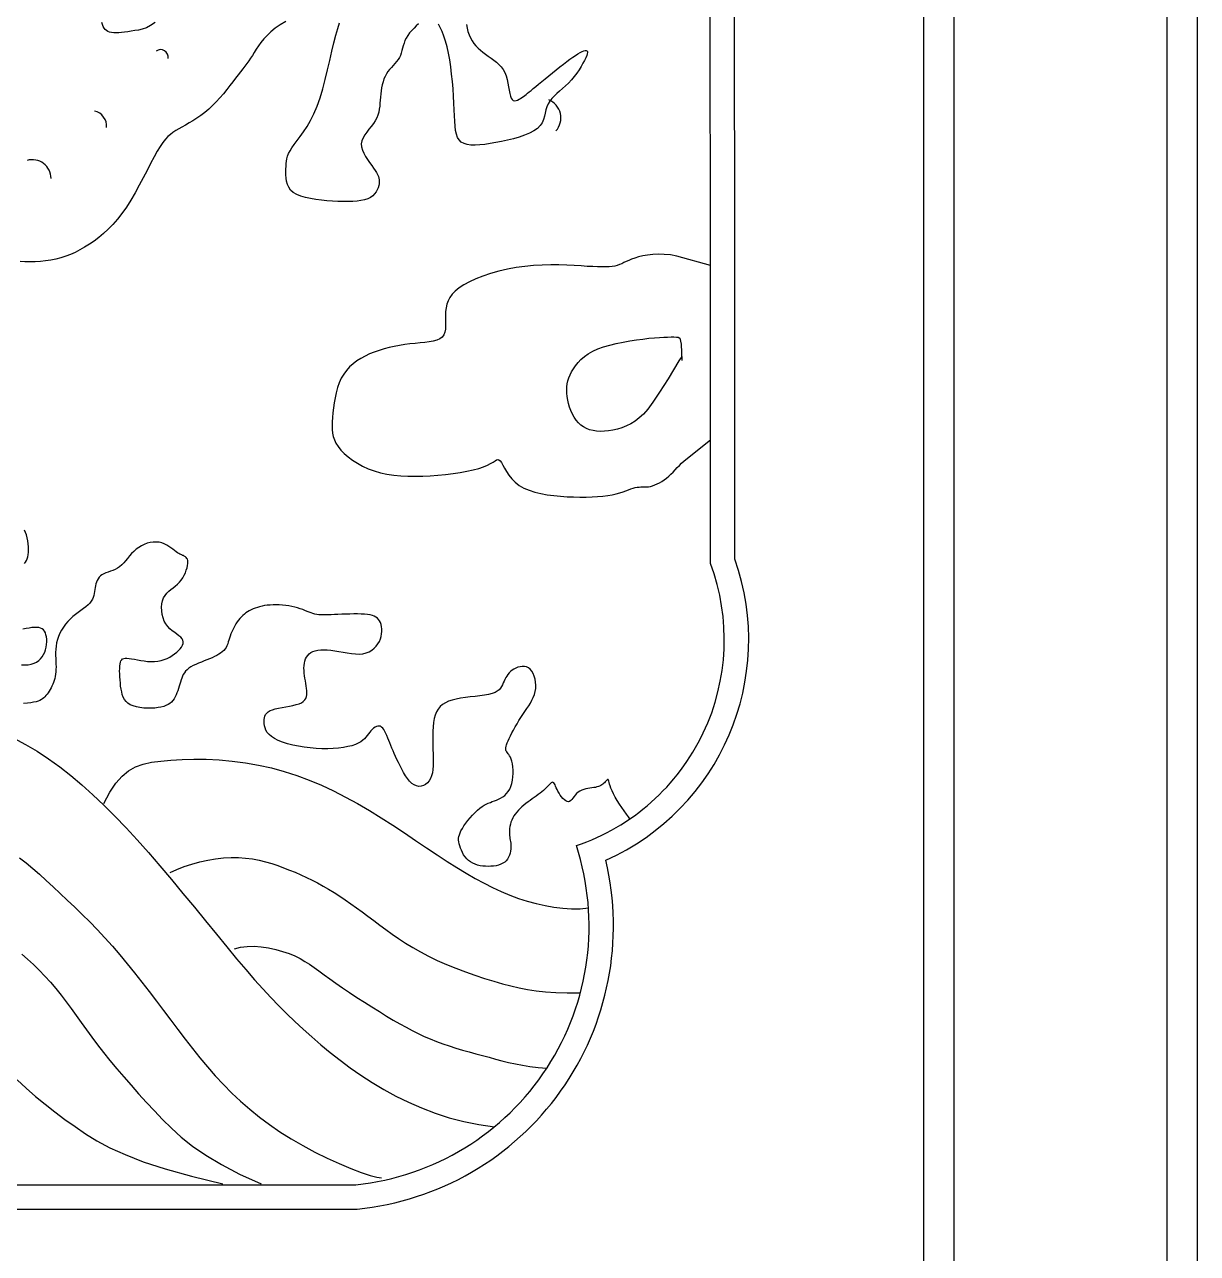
# Model space of a CAD drawing. Extents: x -66030 to 95157, y -13132 to 45879.
# Drawn here: x -26860.3 to -26712, y 32059.3 to 32214.6 of the extents above; entities that cross this region are included whole.
import ezdxf

# ---------------------------------------------------------------- set-up
doc = ezdxf.new("R2010")
doc.units = 0
doc.header["$LTSCALE"] = 100
doc.header["$MEASUREMENT"] = 0
for name, color, linetype in [('3', 11, 'CONTINUOUS'), ('4', 121, 'CONTINUOUS'), ('7', 105, 'CONTINUOUS')]:
    doc.layers.add(name, color=color, linetype=linetype)

msp = doc.modelspace()

# ---------------------------------------------------------------- linework, layer by layer
at = {"layer": '3'}
msp.add_lwpolyline([(-27093.18, 32793.19), (-27093.18, 31868.98), (-26715.88, 31868.98), (-26715.88, 32805.34)], dxfattribs=at)
msp.add_lwpolyline([(-27062.38, 32030.68), (-27062.38, 32585.08), (-26746.68, 32585.08), (-26746.68, 32030.68)], close=True, dxfattribs=at)
msp.add_lwpolyline([(-26904.53, 32543.05, -0.251359), (-26925.19, 32528.41, -0.062454), (-26972.38, 32527.92, 0.520744), (-26993.4, 32496.63, 0.595172), (-27035.36, 32472.34), (-27035.49, 32146.5, 0.424263), (-27018.53, 32110.85, 0.477545), (-26990.65, 32067.99), (-26818.41, 32067.99, 0.477545), (-26790.54, 32110.85, 0.424263), (-26773.58, 32146.5), (-26773.71, 32472.34, 0.595172), (-26815.67, 32496.63, 0.520744), (-26836.69, 32527.92, -0.062454), (-26883.88, 32528.41, -0.251359)], format="xyb", close=True, dxfattribs=at)
at = {"layer": '4'}
msp.add_lwpolyline([(-27097.03, 32794.54), (-27097.03, 31865.13), (-26712.03, 31865.13), (-26712.03, 32804.2)], dxfattribs=at)
msp.add_lwpolyline([(-27066.23, 32026.83), (-27066.23, 32588.93), (-26742.83, 32588.93), (-26742.83, 32026.83)], close=True, dxfattribs=at)
msp.add_lwpolyline([(-26905.07, 32551.5, -0.336997), (-26925.59, 32531.46, -0.062745), (-26972.22, 32531, 0.442879), (-26997.87, 32502.11, 0.522656), (-27038.44, 32472.3), (-27038.57, 32147.04, 0.390753), (-27022.24, 32109, 0.454265), (-26990.81, 32064.91), (-26904.53, 32064.91), (-26818.26, 32064.91, 0.454265), (-26786.82, 32109, 0.390753), (-26770.5, 32147.04), (-26770.63, 32472.3, 0.522656), (-26811.2, 32502.11, 0.442879), (-26836.85, 32531, -0.062745), (-26883.48, 32531.46, -0.336997), (-26904, 32551.5)], format="xyb", dxfattribs=at)
at = {"layer": '7'}
for points in [[(-26827.28, 32215.01), (-26827.98, 32214.58), (-26828.62, 32214.14), (-26829.17, 32213.69), (-26829.64, 32213.24), (-26830.05, 32212.79), (-26830.41, 32212.34), (-26830.72, 32211.91), (-26830.99, 32211.49), (-26831.25, 32211.09), (-26831.48, 32210.71), (-26831.72, 32210.35), (-26831.95, 32210.01), (-26832.19, 32209.67), (-26832.44, 32209.34), (-26832.71, 32209), (-26832.98, 32208.64), (-26833.28, 32208.26), (-26833.61, 32207.84), (-26833.95, 32207.39), (-26834.33, 32206.9), (-26834.73, 32206.39), (-26835.15, 32205.87), (-26835.59, 32205.35), (-26836.05, 32204.85), (-26836.52, 32204.36), (-26837.01, 32203.9), (-26837.51, 32203.49), (-26838.01, 32203.11), (-26838.51, 32202.77), (-26839.01, 32202.45), (-26839.49, 32202.17), (-26839.95, 32201.9), (-26840.39, 32201.66), (-26840.8, 32201.43), (-26841.18, 32201.21), (-26841.53, 32200.98), (-26841.85, 32200.73), (-26842.17, 32200.45), (-26842.49, 32200.11), (-26842.81, 32199.69), (-26843.16, 32199.2), (-26843.52, 32198.59), (-26843.92, 32197.88), (-26844.35, 32197.06), (-26844.8, 32196.18), (-26845.28, 32195.25), (-26845.79, 32194.3), (-26846.31, 32193.35), (-26846.85, 32192.42), (-26847.4, 32191.55), (-26847.97, 32190.75), (-26848.54, 32190.02), (-26849.13, 32189.35), (-26849.71, 32188.75), (-26850.31, 32188.2), (-26850.9, 32187.7), (-26851.5, 32187.25), (-26852.09, 32186.84), (-26852.69, 32186.46), (-26853.28, 32186.13), (-26853.87, 32185.82), (-26854.47, 32185.56), (-26855.08, 32185.33), (-26855.69, 32185.13), (-26856.32, 32184.97), (-26856.96, 32184.84), (-26857.62, 32184.74), (-26858.28, 32184.68), (-26858.95, 32184.64), (-26859.6, 32184.63), (-26860.24, 32184.64), (-26860.86, 32184.67)], [(-26843.78, 32214.87), (-26844.35, 32214.47), (-26844.88, 32214.19), (-26845.4, 32214.02), (-26845.89, 32213.91), (-26846.36, 32213.84), (-26846.81, 32213.77), (-26847.24, 32213.71), (-26847.64, 32213.65), (-26848.02, 32213.61), (-26848.38, 32213.58), (-26848.71, 32213.56), (-26849.01, 32213.57), (-26849.29, 32213.6), (-26849.53, 32213.66), (-26849.74, 32213.75), (-26849.93, 32213.86), (-26850.09, 32214), (-26850.22, 32214.17), (-26850.34, 32214.37), (-26850.43, 32214.6), (-26850.51, 32214.85)], [(-26810.49, 32214.7), (-26810.77, 32214.44), (-26811.06, 32214.16), (-26811.34, 32213.86), (-26811.61, 32213.55), (-26811.84, 32213.24), (-26812.04, 32212.91), (-26812.2, 32212.59), (-26812.32, 32212.26), (-26812.42, 32211.94), (-26812.51, 32211.62), (-26812.59, 32211.31), (-26812.68, 32211), (-26812.78, 32210.71), (-26812.91, 32210.44), (-26813.07, 32210.18), (-26813.26, 32209.93), (-26813.47, 32209.68), (-26813.7, 32209.44), (-26813.92, 32209.2), (-26814.15, 32208.94), (-26814.36, 32208.67), (-26814.55, 32208.38), (-26814.72, 32208.06), (-26814.86, 32207.73), (-26814.97, 32207.37), (-26815.07, 32207.01), (-26815.15, 32206.63), (-26815.21, 32206.24), (-26815.26, 32205.85), (-26815.3, 32205.45), (-26815.33, 32205.06), (-26815.36, 32204.68), (-26815.39, 32204.29), (-26815.45, 32203.91), (-26815.52, 32203.54), (-26815.62, 32203.17), (-26815.77, 32202.8), (-26815.95, 32202.44), (-26816.19, 32202.09), (-26816.46, 32201.73), (-26816.75, 32201.38), (-26817.03, 32201.03), (-26817.28, 32200.67), (-26817.5, 32200.31), (-26817.65, 32199.93), (-26817.72, 32199.55), (-26817.69, 32199.15), (-26817.58, 32198.74), (-26817.41, 32198.34), (-26817.19, 32197.93), (-26816.93, 32197.54), (-26816.67, 32197.16), (-26816.4, 32196.8), (-26816.16, 32196.47), (-26815.96, 32196.18), (-26815.79, 32195.91), (-26815.66, 32195.66), (-26815.56, 32195.42), (-26815.5, 32195.2), (-26815.46, 32194.97), (-26815.46, 32194.74), (-26815.48, 32194.5), (-26815.52, 32194.25), (-26815.6, 32193.99), (-26815.71, 32193.72), (-26815.86, 32193.46), (-26816.05, 32193.21), (-26816.28, 32192.98), (-26816.57, 32192.77), (-26816.91, 32192.6), (-26817.31, 32192.46), (-26817.76, 32192.36), (-26818.26, 32192.29), (-26818.81, 32192.24), (-26819.4, 32192.23), (-26820.02, 32192.23), (-26820.68, 32192.26), (-26821.36, 32192.3), (-26822.06, 32192.35), (-26822.77, 32192.41), (-26823.47, 32192.5), (-26824.15, 32192.61), (-26824.79, 32192.76), (-26825.37, 32192.93), (-26825.89, 32193.14), (-26826.32, 32193.4), (-26826.65, 32193.7), (-26826.89, 32194.04), (-26827.06, 32194.41), (-26827.17, 32194.8), (-26827.23, 32195.2), (-26827.25, 32195.6), (-26827.25, 32195.98), (-26827.24, 32196.35), (-26827.23, 32196.7), (-26827.22, 32197.03), (-26827.18, 32197.34), (-26827.13, 32197.65), (-26827.04, 32197.97), (-26826.91, 32198.3), (-26826.73, 32198.66), (-26826.5, 32199.04), (-26826.2, 32199.46), (-26825.84, 32199.94), (-26825.45, 32200.47), (-26825.02, 32201.06), (-26824.58, 32201.73), (-26824.14, 32202.49), (-26823.71, 32203.34), (-26823.3, 32204.29), (-26822.93, 32205.35), (-26822.58, 32206.49), (-26822.27, 32207.68), (-26821.98, 32208.88), (-26821.7, 32210.08), (-26821.44, 32211.23), (-26821.19, 32212.3), (-26820.94, 32213.27), (-26820.7, 32214.11), (-26820.46, 32214.83)], [(-26804.42, 32214.62), (-26804.34, 32214.16), (-26804.24, 32213.72), (-26804.1, 32213.3), (-26803.92, 32212.92), (-26803.72, 32212.56), (-26803.49, 32212.23), (-26803.23, 32211.92), (-26802.95, 32211.63), (-26802.65, 32211.36), (-26802.34, 32211.1), (-26802.01, 32210.86), (-26801.67, 32210.61), (-26801.32, 32210.37), (-26800.98, 32210.11), (-26800.65, 32209.85), (-26800.34, 32209.56), (-26800.05, 32209.25), (-26799.8, 32208.91), (-26799.59, 32208.53), (-26799.42, 32208.11), (-26799.29, 32207.66), (-26799.19, 32207.19), (-26799.11, 32206.74), (-26799.03, 32206.3), (-26798.96, 32205.91), (-26798.88, 32205.57), (-26798.78, 32205.31), (-26798.66, 32205.12), (-26798.51, 32205.02), (-26798.34, 32204.99), (-26798.16, 32205), (-26797.97, 32205.07), (-26797.78, 32205.16), (-26797.59, 32205.27), (-26797.41, 32205.4), (-26797.23, 32205.52), (-26797.06, 32205.64), (-26796.88, 32205.78), (-26796.7, 32205.92), (-26796.49, 32206.09), (-26796.26, 32206.28), (-26795.99, 32206.51), (-26795.67, 32206.77), (-26795.31, 32207.07), (-26794.91, 32207.4), (-26794.48, 32207.76), (-26794.03, 32208.13), (-26793.56, 32208.51), (-26793.09, 32208.89), (-26792.63, 32209.25), (-26792.18, 32209.6), (-26791.76, 32209.92), (-26791.36, 32210.22), (-26790.99, 32210.48), (-26790.65, 32210.71), (-26790.34, 32210.9), (-26790.06, 32211.06), (-26789.82, 32211.19), (-26789.61, 32211.27), (-26789.44, 32211.32), (-26789.3, 32211.33), (-26789.21, 32211.29), (-26789.15, 32211.21), (-26789.14, 32211.08), (-26789.16, 32210.91), (-26789.23, 32210.68), (-26789.34, 32210.41), (-26789.5, 32210.08), (-26789.7, 32209.71), (-26789.93, 32209.31), (-26790.2, 32208.89), (-26790.49, 32208.46), (-26790.82, 32208.03), (-26791.16, 32207.61), (-26791.52, 32207.22), (-26791.9, 32206.85), (-26792.28, 32206.51), (-26792.65, 32206.19), (-26793.01, 32205.88), (-26793.35, 32205.57), (-26793.65, 32205.26), (-26793.91, 32204.93), (-26794.12, 32204.59), (-26794.27, 32204.22), (-26794.39, 32203.83), (-26794.48, 32203.42), (-26794.58, 32203.02), (-26794.71, 32202.61), (-26794.88, 32202.21), (-26795.13, 32201.84), (-26795.47, 32201.49), (-26795.91, 32201.17), (-26796.45, 32200.88), (-26797.08, 32200.62), (-26797.76, 32200.39), (-26798.48, 32200.18), (-26799.23, 32200), (-26799.98, 32199.84), (-26800.72, 32199.7), (-26801.43, 32199.57), (-26802.11, 32199.47), (-26802.74, 32199.4), (-26803.33, 32199.37), (-26803.86, 32199.38), (-26804.33, 32199.44), (-26804.74, 32199.57), (-26805.08, 32199.76), (-26805.35, 32200.02), (-26805.55, 32200.35), (-26805.7, 32200.75), (-26805.8, 32201.23), (-26805.87, 32201.78), (-26805.91, 32202.4), (-26805.95, 32203.08), (-26805.98, 32203.84), (-26806.02, 32204.67), (-26806.07, 32205.55), (-26806.13, 32206.47), (-26806.2, 32207.4), (-26806.3, 32208.34), (-26806.41, 32209.26), (-26806.54, 32210.16), (-26806.7, 32211), (-26806.87, 32211.79), (-26807.07, 32212.51), (-26807.29, 32213.16), (-26807.51, 32213.73), (-26807.74, 32214.24), (-26807.97, 32214.67)], [(-26773.6, 32184.15), (-26777.85, 32185.35), (-26778.64, 32185.49), (-26779.42, 32185.57), (-26780.16, 32185.58), (-26780.87, 32185.55), (-26781.53, 32185.47), (-26782.13, 32185.37), (-26782.67, 32185.24), (-26783.14, 32185.1), (-26783.55, 32184.96), (-26783.91, 32184.81), (-26784.23, 32184.66), (-26784.52, 32184.52), (-26784.8, 32184.39), (-26785.08, 32184.27), (-26785.37, 32184.17), (-26785.68, 32184.09), (-26786.02, 32184.04), (-26786.4, 32184), (-26786.82, 32183.98), (-26787.3, 32183.98), (-26787.85, 32183.99), (-26788.47, 32184.02), (-26789.17, 32184.05), (-26789.95, 32184.1), (-26790.82, 32184.15), (-26791.75, 32184.2), (-26792.74, 32184.23), (-26793.77, 32184.24), (-26794.84, 32184.22), (-26795.94, 32184.16), (-26797.05, 32184.05), (-26798.16, 32183.89), (-26799.26, 32183.68), (-26800.33, 32183.43), (-26801.37, 32183.14), (-26802.34, 32182.82), (-26803.24, 32182.47), (-26804.06, 32182.1), (-26804.77, 32181.72), (-26805.36, 32181.33), (-26805.85, 32180.93), (-26806.24, 32180.53), (-26806.54, 32180.11), (-26806.76, 32179.69), (-26806.92, 32179.26), (-26807.01, 32178.81), (-26807.06, 32178.36), (-26807.08, 32177.9), (-26807.07, 32177.43), (-26807.06, 32176.97), (-26807.06, 32176.53), (-26807.09, 32176.11), (-26807.16, 32175.73), (-26807.29, 32175.4), (-26807.5, 32175.12), (-26807.8, 32174.89), (-26808.17, 32174.72), (-26808.63, 32174.6), (-26809.14, 32174.5), (-26809.7, 32174.43), (-26810.3, 32174.37), (-26810.93, 32174.31), (-26811.58, 32174.25), (-26812.23, 32174.16), (-26812.89, 32174.06), (-26813.55, 32173.94), (-26814.2, 32173.79), (-26814.85, 32173.62), (-26815.48, 32173.43), (-26816.09, 32173.22), (-26816.68, 32172.98), (-26817.25, 32172.71), (-26817.79, 32172.42), (-26818.29, 32172.09), (-26818.76, 32171.73), (-26819.2, 32171.34), (-26819.59, 32170.9), (-26819.94, 32170.42), (-26820.25, 32169.9), (-26820.51, 32169.32), (-26820.72, 32168.72), (-26820.9, 32168.08), (-26821.04, 32167.44), (-26821.15, 32166.79), (-26821.24, 32166.15), (-26821.3, 32165.54), (-26821.36, 32164.95), (-26821.39, 32164.41), (-26821.41, 32163.9), (-26821.4, 32163.43), (-26821.36, 32162.98), (-26821.26, 32162.54), (-26821.12, 32162.12), (-26820.92, 32161.7), (-26820.64, 32161.27), (-26820.29, 32160.84), (-26819.87, 32160.4), (-26819.38, 32159.97), (-26818.83, 32159.55), (-26818.22, 32159.16), (-26817.55, 32158.79), (-26816.84, 32158.47), (-26816.09, 32158.19), (-26815.3, 32157.96), (-26814.48, 32157.79), (-26813.62, 32157.66), (-26812.74, 32157.58), (-26811.83, 32157.54), (-26810.91, 32157.53), (-26809.96, 32157.55), (-26809, 32157.59), (-26808.04, 32157.67), (-26807.07, 32157.76), (-26806.13, 32157.87), (-26805.22, 32158), (-26804.37, 32158.15), (-26803.58, 32158.32), (-26802.88, 32158.5), (-26802.27, 32158.7), (-26801.78, 32158.91), (-26801.38, 32159.13), (-26801.07, 32159.32), (-26800.82, 32159.48), (-26800.63, 32159.6), (-26800.46, 32159.65), (-26800.32, 32159.62), (-26800.17, 32159.49), (-26800.02, 32159.26), (-26799.84, 32158.94), (-26799.62, 32158.56), (-26799.37, 32158.12), (-26799.06, 32157.67), (-26798.7, 32157.21), (-26798.27, 32156.77), (-26797.76, 32156.37), (-26797.17, 32156.03), (-26796.51, 32155.75), (-26795.78, 32155.51), (-26795.01, 32155.33), (-26794.21, 32155.19), (-26793.38, 32155.08), (-26792.54, 32155), (-26791.7, 32154.94), (-26790.88, 32154.91), (-26790.08, 32154.89), (-26789.3, 32154.89), (-26788.55, 32154.92), (-26787.85, 32154.95), (-26787.18, 32155.01), (-26786.56, 32155.09), (-26786, 32155.18), (-26785.49, 32155.29), (-26785.04, 32155.42), (-26784.64, 32155.55), (-26784.27, 32155.68), (-26783.94, 32155.81), (-26783.65, 32155.92), (-26783.37, 32156.02), (-26783.11, 32156.09), (-26782.86, 32156.14), (-26782.62, 32156.16), (-26782.39, 32156.17), (-26782.16, 32156.17), (-26781.92, 32156.17), (-26781.68, 32156.18), (-26781.43, 32156.2), (-26781.17, 32156.25), (-26780.9, 32156.32), (-26780.61, 32156.43), (-26780.32, 32156.55), (-26780.02, 32156.71), (-26779.72, 32156.88), (-26779.43, 32157.08), (-26779.13, 32157.3), (-26778.85, 32157.54), (-26778.59, 32157.79), (-26778.32, 32158.05), (-26778.06, 32158.33), (-26777.8, 32158.61), (-26777.52, 32158.9), (-26777.23, 32159.18), (-26776.92, 32159.46), (-26773.59, 32162.12)], [(-26777.22, 32172.67), (-26777.57, 32172.1), (-26778.95, 32169.84), (-26780.03, 32168.13), (-26780.86, 32166.88), (-26781.52, 32165.99), (-26782.07, 32165.36), (-26782.58, 32164.89), (-26783.1, 32164.5), (-26783.65, 32164.16), (-26784.21, 32163.89), (-26784.78, 32163.66), (-26785.34, 32163.48), (-26785.91, 32163.35), (-26786.46, 32163.26), (-26786.99, 32163.21), (-26787.5, 32163.2), (-26787.98, 32163.23), (-26788.43, 32163.3), (-26788.86, 32163.4), (-26789.25, 32163.56), (-26789.62, 32163.75), (-26789.96, 32163.99), (-26790.28, 32164.28), (-26790.56, 32164.61), (-26790.81, 32164.99), (-26791.03, 32165.39), (-26791.23, 32165.82), (-26791.39, 32166.26), (-26791.52, 32166.71), (-26791.63, 32167.16), (-26791.7, 32167.6), (-26791.75, 32168.02), (-26791.76, 32168.43), (-26791.74, 32168.82), (-26791.69, 32169.21), (-26791.61, 32169.59), (-26791.49, 32169.96), (-26791.34, 32170.34), (-26791.15, 32170.73), (-26790.92, 32171.11), (-26790.65, 32171.5), (-26790.33, 32171.89), (-26789.96, 32172.27), (-26789.53, 32172.64), (-26789.03, 32172.99), (-26788.46, 32173.32), (-26787.82, 32173.61), (-26787.1, 32173.88), (-26786.32, 32174.11), (-26785.49, 32174.32), (-26784.64, 32174.49), (-26783.78, 32174.64), (-26782.94, 32174.77), (-26782.13, 32174.87), (-26781.37, 32174.96), (-26780.68, 32175.02), (-26780.05, 32175.07), (-26779.49, 32175.1), (-26779, 32175.12), (-26778.57, 32175.13), (-26778.21, 32175.13), (-26777.9, 32175.12), (-26777.65, 32175.1), (-26777.45, 32174.97), (-26777.3, 32174.2), (-26777.2, 32172.16)], [(-26860.31, 32146.48), (-26860.16, 32146.67), (-26860.04, 32146.87), (-26859.94, 32147.09), (-26859.87, 32147.33), (-26859.82, 32147.61), (-26859.79, 32147.91), (-26859.78, 32148.25), (-26859.79, 32148.61), (-26859.82, 32148.99), (-26859.87, 32149.37), (-26859.95, 32149.74), (-26860.04, 32150.1), (-26860.16, 32150.42), (-26860.31, 32150.71)], [(-26783.76, 32114.23), (-26783.96, 32114.5), (-26784.2, 32114.84), (-26784.48, 32115.22), (-26784.77, 32115.65), (-26785.07, 32116.09), (-26785.36, 32116.53), (-26785.62, 32116.97), (-26785.85, 32117.38), (-26786.03, 32117.75), (-26786.17, 32118.09), (-26786.27, 32118.38), (-26786.34, 32118.63), (-26786.39, 32118.83), (-26786.43, 32118.99), (-26786.47, 32119.11), (-26786.5, 32119.18), (-26786.54, 32119.21), (-26786.6, 32119.2), (-26786.66, 32119.15), (-26786.73, 32119.08), (-26786.81, 32118.99), (-26786.9, 32118.9), (-26786.99, 32118.79), (-26787.1, 32118.69), (-26787.21, 32118.6), (-26787.33, 32118.51), (-26787.46, 32118.44), (-26787.6, 32118.37), (-26787.76, 32118.31), (-26787.94, 32118.26), (-26788.13, 32118.21), (-26788.34, 32118.17), (-26788.58, 32118.13), (-26788.83, 32118.1), (-26789.09, 32118.06), (-26789.35, 32118), (-26789.61, 32117.94), (-26789.86, 32117.85), (-26790.1, 32117.74), (-26790.32, 32117.6), (-26790.51, 32117.43), (-26790.68, 32117.24), (-26790.83, 32117.04), (-26790.97, 32116.85), (-26791.11, 32116.67), (-26791.25, 32116.53), (-26791.39, 32116.43), (-26791.53, 32116.38), (-26791.7, 32116.41), (-26791.87, 32116.49), (-26792.05, 32116.63), (-26792.23, 32116.8), (-26792.4, 32117.01), (-26792.57, 32117.23), (-26792.72, 32117.47), (-26792.86, 32117.71), (-26792.97, 32117.93), (-26793.07, 32118.15), (-26793.16, 32118.34), (-26793.23, 32118.51), (-26793.31, 32118.65), (-26793.38, 32118.76), (-26793.45, 32118.82), (-26793.53, 32118.85), (-26793.63, 32118.82), (-26793.73, 32118.76), (-26793.85, 32118.66), (-26793.99, 32118.53), (-26794.14, 32118.37), (-26794.3, 32118.2), (-26794.48, 32118.02), (-26794.68, 32117.83), (-26794.89, 32117.65), (-26795.11, 32117.47), (-26795.35, 32117.29), (-26795.6, 32117.11), (-26795.86, 32116.92), (-26796.12, 32116.74), (-26796.38, 32116.55), (-26796.65, 32116.36), (-26796.91, 32116.16), (-26797.16, 32115.96), (-26797.41, 32115.75), (-26797.65, 32115.53), (-26797.87, 32115.31), (-26798.08, 32115.08), (-26798.27, 32114.84), (-26798.44, 32114.59), (-26798.58, 32114.34), (-26798.7, 32114.07), (-26798.8, 32113.81), (-26798.88, 32113.54), (-26798.94, 32113.28), (-26798.98, 32113.02), (-26799, 32112.78), (-26799.01, 32112.55), (-26799, 32112.33), (-26798.98, 32112.13), (-26798.96, 32111.93), (-26798.93, 32111.74), (-26798.9, 32111.55), (-26798.87, 32111.35), (-26798.84, 32111.14), (-26798.83, 32110.91), (-26798.82, 32110.67), (-26798.84, 32110.42), (-26798.87, 32110.15), (-26798.92, 32109.89), (-26798.99, 32109.63), (-26799.1, 32109.38), (-26799.23, 32109.15), (-26799.4, 32108.94), (-26799.6, 32108.76), (-26799.84, 32108.61), (-26800.1, 32108.48), (-26800.38, 32108.39), (-26800.69, 32108.31), (-26801.01, 32108.26), (-26801.34, 32108.23), (-26801.68, 32108.22), (-26802.02, 32108.23), (-26802.36, 32108.26), (-26802.7, 32108.31), (-26803.03, 32108.39), (-26803.34, 32108.49), (-26803.64, 32108.62), (-26803.92, 32108.78), (-26804.17, 32108.97), (-26804.4, 32109.19), (-26804.61, 32109.43), (-26804.79, 32109.69), (-26804.94, 32109.97), (-26805.07, 32110.25), (-26805.18, 32110.53), (-26805.27, 32110.81), (-26805.34, 32111.07), (-26805.39, 32111.31), (-26805.42, 32111.54), (-26805.42, 32111.77), (-26805.39, 32111.99), (-26805.33, 32112.22), (-26805.24, 32112.46), (-26805.12, 32112.73), (-26804.95, 32113.01), (-26804.75, 32113.33), (-26804.51, 32113.67), (-26804.24, 32114.01), (-26803.96, 32114.36), (-26803.66, 32114.71), (-26803.35, 32115.03), (-26803.04, 32115.32), (-26802.75, 32115.58), (-26802.46, 32115.79), (-26802.19, 32115.96), (-26801.92, 32116.1), (-26801.67, 32116.21), (-26801.41, 32116.31), (-26801.16, 32116.4), (-26800.9, 32116.49), (-26800.64, 32116.59), (-26800.38, 32116.71), (-26800.11, 32116.84), (-26799.85, 32117), (-26799.6, 32117.19), (-26799.36, 32117.41), (-26799.14, 32117.67), (-26798.96, 32117.96), (-26798.8, 32118.3), (-26798.68, 32118.68), (-26798.6, 32119.1), (-26798.55, 32119.53), (-26798.54, 32119.97), (-26798.54, 32120.4), (-26798.58, 32120.81), (-26798.63, 32121.19), (-26798.7, 32121.52), (-26798.78, 32121.79), (-26798.88, 32122.01), (-26798.98, 32122.19), (-26799.08, 32122.34), (-26799.17, 32122.46), (-26799.26, 32122.57), (-26799.34, 32122.68), (-26799.4, 32122.79), (-26799.44, 32122.91), (-26799.45, 32123.05), (-26799.44, 32123.21), (-26799.41, 32123.4), (-26799.36, 32123.6), (-26799.27, 32123.84), (-26799.17, 32124.1), (-26799.04, 32124.39), (-26798.88, 32124.72), (-26798.69, 32125.08), (-26798.49, 32125.45), (-26798.27, 32125.84), (-26798.04, 32126.24), (-26797.8, 32126.64), (-26797.55, 32127.04), (-26797.3, 32127.43), (-26797.04, 32127.8), (-26796.8, 32128.16), (-26796.56, 32128.51), (-26796.34, 32128.86), (-26796.15, 32129.21), (-26795.98, 32129.56), (-26795.84, 32129.93), (-26795.74, 32130.31), (-26795.68, 32130.7), (-26795.67, 32131.11), (-26795.69, 32131.51), (-26795.76, 32131.9), (-26795.86, 32132.27), (-26795.99, 32132.61), (-26796.16, 32132.9), (-26796.36, 32133.13), (-26796.59, 32133.3), (-26796.84, 32133.42), (-26797.11, 32133.47), (-26797.38, 32133.48), (-26797.66, 32133.45), (-26797.93, 32133.38), (-26798.19, 32133.28), (-26798.44, 32133.16), (-26798.66, 32133.01), (-26798.86, 32132.85), (-26799.04, 32132.67), (-26799.2, 32132.48), (-26799.34, 32132.28), (-26799.47, 32132.07), (-26799.58, 32131.85), (-26799.68, 32131.63), (-26799.78, 32131.4), (-26799.88, 32131.18), (-26799.99, 32130.96), (-26800.13, 32130.75), (-26800.3, 32130.55), (-26800.53, 32130.37), (-26800.82, 32130.21), (-26801.19, 32130.07), (-26801.64, 32129.96), (-26802.16, 32129.86), (-26802.73, 32129.78), (-26803.33, 32129.71), (-26803.95, 32129.64), (-26804.57, 32129.57), (-26805.17, 32129.48), (-26805.73, 32129.37), (-26806.24, 32129.24), (-26806.69, 32129.09), (-26807.09, 32128.9), (-26807.44, 32128.67), (-26807.75, 32128.41), (-26808, 32128.1), (-26808.21, 32127.75), (-26808.38, 32127.35), (-26808.5, 32126.9), (-26808.59, 32126.4), (-26808.65, 32125.87), (-26808.69, 32125.31), (-26808.7, 32124.73), (-26808.7, 32124.15), (-26808.68, 32123.57), (-26808.66, 32122.99), (-26808.64, 32122.44), (-26808.63, 32121.91), (-26808.63, 32121.4), (-26808.64, 32120.92), (-26808.68, 32120.47), (-26808.74, 32120.06), (-26808.84, 32119.68), (-26808.97, 32119.34), (-26809.15, 32119.04), (-26809.36, 32118.79), (-26809.61, 32118.58), (-26809.88, 32118.44), (-26810.16, 32118.35), (-26810.46, 32118.33), (-26810.75, 32118.38), (-26811.05, 32118.51), (-26811.34, 32118.71), (-26811.61, 32118.98), (-26811.88, 32119.31), (-26812.13, 32119.68), (-26812.38, 32120.08), (-26812.61, 32120.5), (-26812.82, 32120.92), (-26813.02, 32121.33), (-26813.21, 32121.73), (-26813.39, 32122.12), (-26813.55, 32122.48), (-26813.7, 32122.83), (-26813.85, 32123.17), (-26813.98, 32123.5), (-26814.11, 32123.82), (-26814.24, 32124.13), (-26814.37, 32124.44), (-26814.49, 32124.74), (-26814.62, 32125.02), (-26814.75, 32125.27), (-26814.88, 32125.5), (-26815.01, 32125.68), (-26815.16, 32125.83), (-26815.31, 32125.92), (-26815.47, 32125.96), (-26815.63, 32125.96), (-26815.81, 32125.9), (-26815.98, 32125.81), (-26816.16, 32125.69), (-26816.33, 32125.53), (-26816.5, 32125.36), (-26816.66, 32125.17), (-26816.81, 32124.97), (-26816.96, 32124.77), (-26817.13, 32124.56), (-26817.31, 32124.36), (-26817.53, 32124.15), (-26817.79, 32123.96), (-26818.1, 32123.78), (-26818.47, 32123.62), (-26818.92, 32123.47), (-26819.43, 32123.35), (-26819.99, 32123.24), (-26820.61, 32123.17), (-26821.27, 32123.11), (-26821.97, 32123.09), (-26822.69, 32123.09), (-26823.43, 32123.12), (-26824.18, 32123.19), (-26824.94, 32123.28), (-26825.67, 32123.4), (-26826.38, 32123.55), (-26827.06, 32123.72), (-26827.67, 32123.92), (-26828.23, 32124.13), (-26828.7, 32124.37), (-26829.08, 32124.62), (-26829.38, 32124.88), (-26829.61, 32125.16), (-26829.77, 32125.43), (-26829.89, 32125.71), (-26829.95, 32125.99), (-26829.99, 32126.26), (-26830, 32126.52), (-26829.99, 32126.77), (-26829.96, 32127), (-26829.9, 32127.21), (-26829.81, 32127.41), (-26829.67, 32127.59), (-26829.49, 32127.75), (-26829.26, 32127.9), (-26828.96, 32128.02), (-26828.6, 32128.13), (-26828.18, 32128.23), (-26827.73, 32128.31), (-26827.27, 32128.39), (-26826.81, 32128.47), (-26826.36, 32128.56), (-26825.95, 32128.66), (-26825.58, 32128.78), (-26825.29, 32128.91), (-26825.05, 32129.07), (-26824.87, 32129.25), (-26824.74, 32129.45), (-26824.65, 32129.67), (-26824.61, 32129.91), (-26824.59, 32130.16), (-26824.6, 32130.43), (-26824.63, 32130.72), (-26824.67, 32131.03), (-26824.72, 32131.34), (-26824.78, 32131.67), (-26824.84, 32131.99), (-26824.89, 32132.32), (-26824.93, 32132.65), (-26824.96, 32132.98), (-26824.97, 32133.29), (-26824.96, 32133.6), (-26824.92, 32133.89), (-26824.86, 32134.17), (-26824.77, 32134.43), (-26824.65, 32134.67), (-26824.5, 32134.89), (-26824.31, 32135.08), (-26824.09, 32135.24), (-26823.83, 32135.37), (-26823.54, 32135.47), (-26823.21, 32135.54), (-26822.85, 32135.59), (-26822.45, 32135.6), (-26822.02, 32135.59), (-26821.56, 32135.54), (-26821.07, 32135.47), (-26820.56, 32135.38), (-26820.03, 32135.29), (-26819.5, 32135.2), (-26818.97, 32135.12), (-26818.46, 32135.07), (-26817.97, 32135.06), (-26817.51, 32135.1), (-26817.1, 32135.2), (-26816.72, 32135.35), (-26816.38, 32135.55), (-26816.09, 32135.78), (-26815.83, 32136.05), (-26815.62, 32136.34), (-26815.44, 32136.65), (-26815.31, 32136.97), (-26815.21, 32137.29), (-26815.15, 32137.61), (-26815.12, 32137.92), (-26815.13, 32138.23), (-26815.16, 32138.51), (-26815.22, 32138.78), (-26815.3, 32139.03), (-26815.41, 32139.25), (-26815.54, 32139.44), (-26815.69, 32139.6), (-26815.87, 32139.73), (-26816.08, 32139.84), (-26816.32, 32139.93), (-26816.6, 32139.99), (-26816.93, 32140.04), (-26817.31, 32140.08), (-26817.73, 32140.1), (-26818.19, 32140.12), (-26818.68, 32140.12), (-26819.18, 32140.11), (-26819.69, 32140.1), (-26820.19, 32140.09), (-26820.67, 32140.07), (-26821.12, 32140.05), (-26821.53, 32140.03), (-26821.9, 32140.02), (-26822.23, 32140.01), (-26822.54, 32140), (-26822.82, 32140.01), (-26823.09, 32140.02), (-26823.34, 32140.06), (-26823.59, 32140.1), (-26823.83, 32140.17), (-26824.07, 32140.26), (-26824.32, 32140.35), (-26824.58, 32140.45), (-26824.85, 32140.56), (-26825.13, 32140.67), (-26825.44, 32140.78), (-26825.77, 32140.88), (-26826.12, 32140.97), (-26826.49, 32141.06), (-26826.88, 32141.13), (-26827.28, 32141.18), (-26827.69, 32141.23), (-26828.09, 32141.26), (-26828.49, 32141.27), (-26828.88, 32141.27), (-26829.25, 32141.25), (-26829.6, 32141.22), (-26829.94, 32141.17), (-26830.26, 32141.11), (-26830.57, 32141.04), (-26830.86, 32140.95), (-26831.14, 32140.86), (-26831.4, 32140.75), (-26831.64, 32140.64), (-26831.88, 32140.52), (-26832.1, 32140.39), (-26832.31, 32140.25), (-26832.5, 32140.1), (-26832.7, 32139.94), (-26832.88, 32139.76), (-26833.06, 32139.56), (-26833.23, 32139.35), (-26833.4, 32139.12), (-26833.56, 32138.88), (-26833.71, 32138.63), (-26833.85, 32138.38), (-26833.98, 32138.12), (-26834.1, 32137.85), (-26834.2, 32137.59), (-26834.29, 32137.33), (-26834.37, 32137.07), (-26834.45, 32136.82), (-26834.53, 32136.58), (-26834.61, 32136.34), (-26834.71, 32136.11), (-26834.82, 32135.9), (-26834.95, 32135.7), (-26835.11, 32135.51), (-26835.3, 32135.34), (-26835.51, 32135.17), (-26835.74, 32135.02), (-26836, 32134.87), (-26836.28, 32134.73), (-26836.58, 32134.59), (-26836.9, 32134.45), (-26837.24, 32134.32), (-26837.59, 32134.18), (-26837.94, 32134.04), (-26838.3, 32133.9), (-26838.64, 32133.75), (-26838.96, 32133.59), (-26839.26, 32133.43), (-26839.52, 32133.26), (-26839.74, 32133.08), (-26839.93, 32132.89), (-26840.09, 32132.69), (-26840.22, 32132.48), (-26840.33, 32132.26), (-26840.42, 32132.02), (-26840.51, 32131.78), (-26840.58, 32131.52), (-26840.66, 32131.26), (-26840.74, 32130.98), (-26840.83, 32130.7), (-26840.92, 32130.42), (-26841.02, 32130.15), (-26841.13, 32129.88), (-26841.25, 32129.63), (-26841.39, 32129.4), (-26841.54, 32129.19), (-26841.72, 32128.99), (-26841.92, 32128.82), (-26842.15, 32128.68), (-26842.41, 32128.55), (-26842.7, 32128.44), (-26843.04, 32128.35), (-26843.41, 32128.28), (-26843.83, 32128.23), (-26844.28, 32128.21), (-26844.76, 32128.21), (-26845.23, 32128.23), (-26845.7, 32128.28), (-26846.15, 32128.37), (-26846.56, 32128.49), (-26846.92, 32128.65), (-26847.22, 32128.84), (-26847.46, 32129.07), (-26847.66, 32129.33), (-26847.81, 32129.62), (-26847.93, 32129.94), (-26848.01, 32130.28), (-26848.08, 32130.63), (-26848.14, 32131.01), (-26848.18, 32131.39), (-26848.22, 32131.78), (-26848.24, 32132.16), (-26848.26, 32132.54), (-26848.27, 32132.9), (-26848.26, 32133.24), (-26848.25, 32133.54), (-26848.21, 32133.81), (-26848.17, 32134.03), (-26848.1, 32134.2), (-26848.01, 32134.34), (-26847.9, 32134.44), (-26847.75, 32134.5), (-26847.56, 32134.53), (-26847.34, 32134.53), (-26847.07, 32134.51), (-26846.76, 32134.46), (-26846.4, 32134.39), (-26846.01, 32134.32), (-26845.6, 32134.24), (-26845.17, 32134.18), (-26844.73, 32134.13), (-26844.29, 32134.11), (-26843.85, 32134.12), (-26843.43, 32134.17), (-26843.03, 32134.25), (-26842.64, 32134.37), (-26842.28, 32134.51), (-26841.93, 32134.68), (-26841.61, 32134.87), (-26841.32, 32135.07), (-26841.05, 32135.28), (-26840.81, 32135.5), (-26840.61, 32135.72), (-26840.45, 32135.94), (-26840.32, 32136.16), (-26840.25, 32136.38), (-26840.23, 32136.59), (-26840.27, 32136.79), (-26840.38, 32136.99), (-26840.54, 32137.18), (-26840.77, 32137.37), (-26841.03, 32137.57), (-26841.31, 32137.77), (-26841.61, 32138), (-26841.91, 32138.25), (-26842.18, 32138.53), (-26842.43, 32138.86), (-26842.63, 32139.23), (-26842.78, 32139.64), (-26842.89, 32140.07), (-26842.95, 32140.52), (-26842.96, 32140.96), (-26842.93, 32141.39), (-26842.84, 32141.79), (-26842.71, 32142.15), (-26842.53, 32142.47), (-26842.32, 32142.75), (-26842.07, 32142.99), (-26841.8, 32143.22), (-26841.52, 32143.43), (-26841.24, 32143.65), (-26840.97, 32143.87), (-26840.71, 32144.12), (-26840.48, 32144.4), (-26840.28, 32144.7), (-26840.11, 32145.01), (-26839.96, 32145.33), (-26839.84, 32145.65), (-26839.75, 32145.95), (-26839.68, 32146.23), (-26839.65, 32146.48), (-26839.64, 32146.7), (-26839.66, 32146.88), (-26839.71, 32147.03), (-26839.77, 32147.15), (-26839.84, 32147.25), (-26839.93, 32147.32), (-26840.02, 32147.39), (-26840.12, 32147.44), (-26840.21, 32147.49), (-26840.31, 32147.53), (-26840.42, 32147.58), (-26840.54, 32147.63), (-26840.66, 32147.69), (-26840.8, 32147.77), (-26840.95, 32147.86), (-26841.13, 32147.99), (-26841.32, 32148.14), (-26841.54, 32148.3), (-26841.78, 32148.48), (-26842.04, 32148.66), (-26842.32, 32148.83), (-26842.62, 32148.98), (-26842.94, 32149.1), (-26843.28, 32149.18), (-26843.64, 32149.21), (-26844.01, 32149.2), (-26844.39, 32149.15), (-26844.77, 32149.05), (-26845.15, 32148.91), (-26845.52, 32148.74), (-26845.86, 32148.54), (-26846.19, 32148.3), (-26846.49, 32148.03), (-26846.76, 32147.75), (-26847.02, 32147.45), (-26847.27, 32147.15), (-26847.51, 32146.85), (-26847.75, 32146.57), (-26848, 32146.32), (-26848.27, 32146.09), (-26848.55, 32145.91), (-26848.84, 32145.76), (-26849.14, 32145.63), (-26849.44, 32145.52), (-26849.73, 32145.42), (-26850.01, 32145.32), (-26850.27, 32145.21), (-26850.5, 32145.08), (-26850.69, 32144.93), (-26850.86, 32144.77), (-26851, 32144.58), (-26851.11, 32144.37), (-26851.21, 32144.16), (-26851.28, 32143.93), (-26851.34, 32143.69), (-26851.38, 32143.45), (-26851.42, 32143.21), (-26851.45, 32142.96), (-26851.49, 32142.71), (-26851.54, 32142.47), (-26851.61, 32142.22), (-26851.71, 32141.98), (-26851.85, 32141.74), (-26852.03, 32141.5), (-26852.26, 32141.27), (-26852.53, 32141.04), (-26852.83, 32140.81), (-26853.16, 32140.57), (-26853.5, 32140.32), (-26853.85, 32140.06), (-26854.19, 32139.78), (-26854.52, 32139.48), (-26854.83, 32139.16), (-26855.12, 32138.82), (-26855.38, 32138.45), (-26855.61, 32138.08), (-26855.81, 32137.69), (-26855.99, 32137.29), (-26856.13, 32136.88), (-26856.23, 32136.48), (-26856.3, 32136.07), (-26856.34, 32135.66), (-26856.36, 32135.26), (-26856.36, 32134.87), (-26856.35, 32134.48), (-26856.33, 32134.11), (-26856.32, 32133.76), (-26856.31, 32133.42), (-26856.32, 32133.1), (-26856.34, 32132.79), (-26856.37, 32132.5), (-26856.42, 32132.23), (-26856.48, 32131.97), (-26856.55, 32131.72), (-26856.63, 32131.47), (-26856.73, 32131.24), (-26856.83, 32131.01), (-26856.94, 32130.78), (-26857.06, 32130.57), (-26857.18, 32130.36), (-26857.31, 32130.16), (-26857.44, 32129.98), (-26857.58, 32129.81), (-26857.71, 32129.66), (-26857.85, 32129.52), (-26858, 32129.4), (-26858.16, 32129.29), (-26858.34, 32129.19), (-26858.56, 32129.11), (-26858.83, 32129.03), (-26859.14, 32128.97), (-26859.5, 32128.91), (-26859.93, 32128.85), (-26860.41, 32128.8)], [(-26860.68, 32133.69), (-26860.23, 32133.68), (-26859.81, 32133.7), (-26859.43, 32133.77), (-26859.09, 32133.89), (-26858.78, 32134.04), (-26858.5, 32134.23), (-26858.26, 32134.45), (-26858.05, 32134.7), (-26857.88, 32134.98), (-26857.74, 32135.28), (-26857.63, 32135.6), (-26857.55, 32135.93), (-26857.5, 32136.27), (-26857.48, 32136.6), (-26857.48, 32136.92), (-26857.52, 32137.23), (-26857.58, 32137.5), (-26857.66, 32137.75), (-26857.77, 32137.95), (-26857.91, 32138.11), (-26858.07, 32138.24), (-26858.26, 32138.33), (-26858.48, 32138.39), (-26858.74, 32138.42), (-26859.02, 32138.42), (-26859.35, 32138.39), (-26859.7, 32138.34), (-26860.09, 32138.28), (-26860.49, 32138.21)], [(-26861.64, 32124.42), (-26860.16, 32123.64), (-26858.7, 32122.77), (-26857.25, 32121.82), (-26855.83, 32120.79), (-26854.42, 32119.69), (-26853.03, 32118.51), (-26851.64, 32117.27), (-26850.25, 32115.96), (-26848.86, 32114.57), (-26847.46, 32113.11), (-26846.05, 32111.57), (-26844.63, 32109.97), (-26843.18, 32108.29), (-26841.72, 32106.56), (-26840.26, 32104.8), (-26838.82, 32103.05), (-26837.41, 32101.32), (-26836.04, 32099.64), (-26834.73, 32098.04), (-26833.48, 32096.55), (-26832.31, 32095.17), (-26831.21, 32093.9), (-26830.16, 32092.73), (-26829.14, 32091.63), (-26828.13, 32090.59), (-26827.13, 32089.59), (-26826.11, 32088.61), (-26825.07, 32087.64), (-26823.97, 32086.66), (-26822.83, 32085.68), (-26821.64, 32084.7), (-26820.4, 32083.72), (-26819.11, 32082.76), (-26817.76, 32081.82), (-26816.35, 32080.91), (-26814.88, 32080.04), (-26813.36, 32079.2), (-26811.77, 32078.41), (-26810.11, 32077.69), (-26808.4, 32077.04), (-26806.62, 32076.46), (-26804.78, 32075.98), (-26802.87, 32075.59), (-26800.89, 32075.32)], [(-26850.26, 32116.15), (-26849.5, 32117.59), (-26848.74, 32118.74), (-26847.95, 32119.63), (-26847.13, 32120.3), (-26846.25, 32120.79), (-26845.3, 32121.13), (-26844.24, 32121.37), (-26843.08, 32121.53), (-26841.78, 32121.65), (-26840.38, 32121.73), (-26838.88, 32121.76), (-26837.31, 32121.75), (-26835.68, 32121.67), (-26834.03, 32121.53), (-26832.36, 32121.32), (-26830.7, 32121.03), (-26829.06, 32120.67), (-26827.46, 32120.23), (-26825.87, 32119.71), (-26824.31, 32119.13), (-26822.76, 32118.47), (-26821.23, 32117.76), (-26819.71, 32116.98), (-26818.19, 32116.15), (-26816.69, 32115.27), (-26815.2, 32114.35), (-26813.72, 32113.41), (-26812.28, 32112.45), (-26810.86, 32111.51), (-26809.48, 32110.58), (-26808.15, 32109.69), (-26806.87, 32108.85), (-26805.64, 32108.07), (-26804.46, 32107.35), (-26803.32, 32106.69), (-26802.21, 32106.09), (-26801.12, 32105.54), (-26800.04, 32105.04), (-26798.95, 32104.59), (-26797.86, 32104.18), (-26796.75, 32103.82), (-26795.62, 32103.51), (-26794.49, 32103.26), (-26793.37, 32103.06), (-26792.24, 32102.92), (-26791.14, 32102.86), (-26790.06, 32102.87), (-26789.01, 32102.97)], [(-26860.92, 32109.3), (-26860.08, 32108.66), (-26859.24, 32107.96), (-26858.41, 32107.22), (-26857.56, 32106.44), (-26856.69, 32105.64), (-26855.79, 32104.81), (-26854.88, 32103.96), (-26853.94, 32103.08), (-26853, 32102.16), (-26852.04, 32101.21), (-26851.09, 32100.23), (-26850.13, 32099.21), (-26849.19, 32098.14), (-26848.24, 32097.04), (-26847.31, 32095.92), (-26846.37, 32094.76), (-26845.45, 32093.59), (-26844.53, 32092.4), (-26843.61, 32091.2), (-26842.71, 32089.99), (-26841.8, 32088.79), (-26840.9, 32087.59), (-26839.99, 32086.39), (-26839.07, 32085.21), (-26838.13, 32084.04), (-26837.17, 32082.89), (-26836.18, 32081.76), (-26835.15, 32080.65), (-26834.09, 32079.58), (-26832.98, 32078.53), (-26831.82, 32077.52), (-26830.61, 32076.53), (-26829.33, 32075.58), (-26828, 32074.66), (-26826.6, 32073.78), (-26825.13, 32072.93), (-26823.59, 32072.11), (-26822.03, 32071.35), (-26820.5, 32070.66), (-26819.05, 32070.05), (-26817.74, 32069.55), (-26816.62, 32069.17), (-26815.74, 32068.93), (-26815.16, 32068.84)], [(-26841.9, 32107.43), (-26841.03, 32107.83), (-26840.11, 32108.19), (-26839.14, 32108.51), (-26838.15, 32108.78), (-26837.14, 32109.01), (-26836.13, 32109.18), (-26835.13, 32109.29), (-26834.16, 32109.35), (-26833.23, 32109.34), (-26832.34, 32109.27), (-26831.48, 32109.16), (-26830.64, 32109), (-26829.84, 32108.8), (-26829.05, 32108.57), (-26828.29, 32108.32), (-26827.54, 32108.05), (-26826.8, 32107.76), (-26826.08, 32107.47), (-26825.36, 32107.15), (-26824.65, 32106.83), (-26823.94, 32106.48), (-26823.24, 32106.12), (-26822.54, 32105.73), (-26821.85, 32105.33), (-26821.15, 32104.9), (-26820.45, 32104.45), (-26819.75, 32103.98), (-26819.05, 32103.49), (-26818.33, 32102.98), (-26817.62, 32102.46), (-26816.89, 32101.92), (-26816.15, 32101.37), (-26815.4, 32100.81), (-26814.63, 32100.24), (-26813.84, 32099.66), (-26813.01, 32099.09), (-26812.14, 32098.52), (-26811.22, 32097.95), (-26810.25, 32097.4), (-26809.22, 32096.86), (-26808.12, 32096.33), (-26806.97, 32095.83), (-26805.78, 32095.35), (-26804.57, 32094.89), (-26803.36, 32094.47), (-26802.16, 32094.07), (-26800.99, 32093.71), (-26799.87, 32093.39), (-26798.81, 32093.11), (-26797.77, 32092.87), (-26796.72, 32092.67), (-26795.63, 32092.5), (-26794.45, 32092.38), (-26793.15, 32092.29), (-26791.69, 32092.24), (-26790.04, 32092.22)], [(-26833.73, 32097.78), (-26832.99, 32098), (-26832.16, 32098.11), (-26831.28, 32098.13), (-26830.37, 32098.06), (-26829.44, 32097.92), (-26828.53, 32097.72), (-26827.67, 32097.47), (-26826.86, 32097.2), (-26826.13, 32096.9), (-26825.47, 32096.57), (-26824.86, 32096.22), (-26824.27, 32095.85), (-26823.68, 32095.44), (-26823.07, 32095), (-26822.43, 32094.52), (-26821.72, 32094.01), (-26820.94, 32093.46), (-26820.1, 32092.88), (-26819.2, 32092.27), (-26818.27, 32091.66), (-26817.33, 32091.05), (-26816.38, 32090.45), (-26815.44, 32089.86), (-26814.54, 32089.31), (-26813.68, 32088.8), (-26812.86, 32088.32), (-26812.07, 32087.88), (-26811.29, 32087.47), (-26810.53, 32087.09), (-26809.77, 32086.74), (-26809.01, 32086.41), (-26808.23, 32086.1), (-26807.43, 32085.8), (-26806.61, 32085.53), (-26805.78, 32085.26), (-26804.94, 32085.01), (-26804.09, 32084.77), (-26803.25, 32084.54), (-26802.4, 32084.31), (-26801.57, 32084.09), (-26800.76, 32083.87), (-26799.94, 32083.66), (-26799.11, 32083.45), (-26798.25, 32083.26), (-26797.35, 32083.09), (-26796.4, 32082.94), (-26795.38, 32082.81), (-26794.28, 32082.71)], [(-26860.62, 32097.12), (-26859.9, 32096.49), (-26859.17, 32095.82), (-26858.44, 32095.11), (-26857.72, 32094.36), (-26857.01, 32093.58), (-26856.32, 32092.77), (-26855.66, 32091.95), (-26855.02, 32091.12), (-26854.39, 32090.26), (-26853.76, 32089.38), (-26853.13, 32088.48), (-26852.47, 32087.57), (-26851.78, 32086.63), (-26851.06, 32085.66), (-26850.3, 32084.68), (-26849.49, 32083.67), (-26848.64, 32082.65), (-26847.75, 32081.61), (-26846.83, 32080.55), (-26845.88, 32079.48), (-26844.89, 32078.4), (-26843.88, 32077.32), (-26842.84, 32076.22), (-26841.72, 32075.12), (-26840.47, 32074), (-26839.04, 32072.87), (-26837.37, 32071.72), (-26835.4, 32070.54), (-26833.1, 32069.34), (-26830.39, 32068.1)], [(-26861.21, 32081.26), (-26860.07, 32080.18), (-26858.9, 32079.15), (-26857.7, 32078.15), (-26856.46, 32077.19), (-26855.2, 32076.25), (-26853.91, 32075.34), (-26852.58, 32074.44), (-26851.15, 32073.55), (-26849.51, 32072.67), (-26847.58, 32071.79), (-26845.28, 32070.9), (-26842.51, 32069.99), (-26839.18, 32069.06), (-26835.22, 32068.1)]]:
    msp.add_lwpolyline(points, dxfattribs=at)
for centre, radius, start, end in [((-26843.1, 32210.48), 0.962, 349.8419, 126.1992), ((-26794.96, 32202.81), 2.47, 318.1527, 68.0114), ((-26851.9, 32201.75), 1.99, 355.6789, 76.4308), ((-26859.32, 32195.14), 2.39, 0.8192, 105.4965)]:
    msp.add_arc(centre, radius, start, end, dxfattribs=at)

doc.saveas('drawing.dxf')
